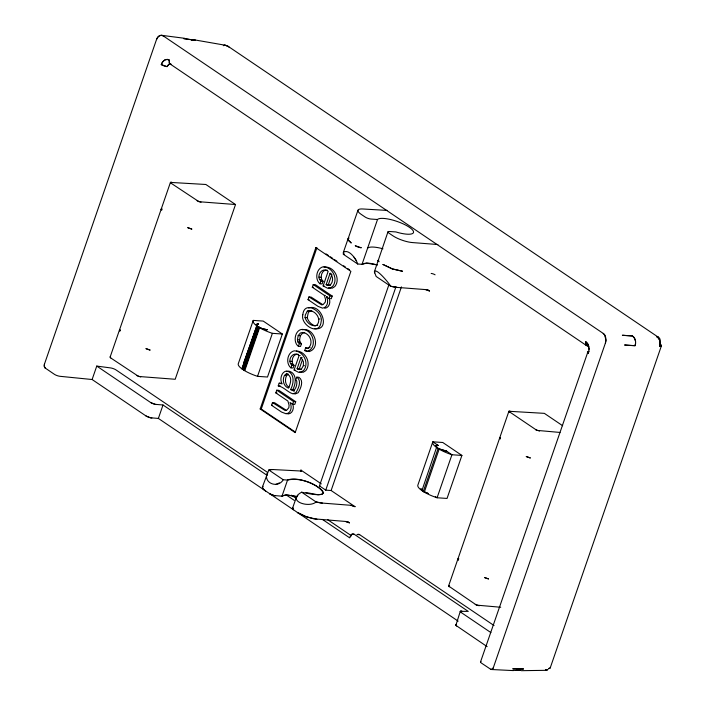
<?xml version="1.0" encoding="UTF-8"?>
<svg xmlns="http://www.w3.org/2000/svg" width="706" height="706" viewBox="0 0 706 706"><rect width="100%" height="100%" fill="white"/><g stroke="black" fill="none" stroke-linecap="round" stroke-linejoin="round"><path stroke-width="1.06" d="M305.071 317.576L305.283 315.07L307.304 311.108C314.726 308.725 322.668 319.43 316.623 325.395C311.443 327.125 306.404 322.315 305.071 317.576L307.225 317.726C308.328 321.645 311.487 324.822 315.405 325.925M307.225 317.726L308.187 313.058L309.457 311.258L311.849 310.887M303.377 365.646L303.439 361.684L301.03 357.404L297.12 368.726L298.188 369.45L300.129 369.432L301.736 368.523L303.377 365.646L304.454 365.717M262.42 486.972L262.941 486.293C261.246 488.102 264.335 490.035 265.624 491.014L263.1 488.852L262.42 486.972L268.81 469.993L272.798 469.534L301.471 471.043L300.933 470.099L301.568 470.911L300.606 471.176M275.525 495.736A4.43 1.191 19 0 1 269.595 493.697L274.149 495.533L281.985 496.177L287.554 480.045C304.71 473.302 349.417 503.193 301.647 492.197C285.824 500.792 308.796 508.47 316.085 501.966L319.421 502.716M589.025 349.399L588.91 347.811M299.123 355.453L294.093 370.006L298.488 372.309L301.144 372.115L303.651 370.482C309.51 363.034 303.474 351.191 294.243 350.82C287.183 352.347 285.506 363.616 290.943 367.87L293.096 368.02L294.031 365.329L291.878 365.178L290.484 363.572C287.863 358.11 293.917 350.979 299.123 355.453L300.2 355.524M294.031 365.329L292.637 363.722C291.172 359.822 293.369 353.168 298.47 354.359M301.471 343.76L299.318 343.619L297.932 342.013L297.438 339.683L298.214 335.553L300.385 333.029L302.512 332.482C309.404 332.914 313.791 342.136 308.99 347.493L307.384 348.402L305.619 347.881L304.692 350.573L306.978 351.456C317.4 348.429 314.029 331.52 304.154 329.596C295.487 327.416 292.134 341.828 298.391 346.311L300.544 346.461L301.471 343.76L300.085 342.154L299.591 339.833L300.368 335.703L302.539 333.179L304.665 332.623M323.066 281.226L320.912 281.085L319.518 279.479C316.897 274.016 322.951 266.886 328.158 271.36L323.127 285.912L327.522 288.207L330.179 288.013L332.685 286.389C338.545 278.941 332.508 267.089 323.277 266.727C316.244 268.298 314.532 279.488 319.977 283.777L322.13 283.927L323.066 281.226L321.671 279.62C320.206 275.719 322.404 269.074 327.505 270.266M480.98 661.575A4.43 1.191 19 0 0 481.501 663.119L490.952 669.447L492.47 669.067L493.3 667.788L605.377 343.151A7.201 4.916 -86.1 0 0 605.916 340.318L604.76 335.112L603.215 333.409L163.289 35.935A7.201 4.916 -86.1 0 0 161.374 35.3L159.441 35.785L157.738 37.268L156.485 39.615L44.407 364.252L44.196 365.955L44.937 367.852L54.353 374.286A4.43 1.191 19 0 0 60.16 376.324L92.115 379.519L145.983 415.949L150.528 417.784L158.373 418.429L458.168 621.148M605.377 343.151L605.916 340.318A7.537 5.145 -86.1 0 0 604.76 335.112A7.201 4.916 -86.1 0 0 603.215 333.4M587.736 351.932A4.43 1.191 19 0 0 588.195 353.256C589.695 350.238 589.378 344.184 585.821 341.713L585.759 344.581L587.798 346.152M357.951 210.282L343.372 252.369L343.292 254.248L357.73 264.009L362.046 264.3C366.749 261.732 372.521 263.965 377.41 264.935L366.679 263.161L362.046 264.3L377.516 219.495A19.194 5.18 19 0 1 397.707 221.658A19.194 5.18 19 0 1 413.531 232.353A19.194 5.18 19 0 1 395.916 231.939L389.456 231.497A4.43 1.191 19 0 0 388.918 233.104L392.889 235.786A14.764 3.98 19 0 0 412.445 242.573L437.896 244.532M387.956 231.877L374.365 271.792L376.139 276.452L390.577 286.221L393.904 286.971M44.407 364.252L44.284 366.502L45.272 368.153M267.097 473.285C263.303 483.389 278.102 488.746 283.247 479.753L287.554 480.045C299.185 477.327 316.87 482.895 323.569 492.903L322.095 494.332L318.15 494.8L305.963 492.497M296.017 498.374L297.826 495.409M279.17 383.19L282.179 383.896C279.391 379.907 281.262 371.691 286.645 370.95C295.055 372.962 293.908 383.702 290.581 389.571L293.396 390.815C296.229 388.591 297.191 384.567 296.749 381.099L295.876 379.846L296.802 377.154C302 380.772 298.532 388.282 296.017 392.58L292.99 393.86C287.598 392.245 283.936 386.959 278.243 385.882L279.17 383.19L281.323 383.332M92.115 379.519L96.757 366.079L110.524 367.914A4.43 1.191 19 0 1 115.969 369.9L267.283 472.217M110.101 357.148L170.437 182.404L205.887 184.487L235.513 204.528L175.185 379.272L138.676 376.474L110.745 357.96L110.215 357.015L110.745 357.96M158.373 418.429L163.007 404.988L267.08 475.359M253.251 320.4L238.399 363.413A21.154 5.701 19 0 0 241.205 368.329L244.788 370.756A21.154 5.701 19 0 0 257.531 376.351L267.495 377.022L282.338 334.009L263.206 321.071L253.251 320.4A21.154 5.701 19 0 0 256.057 325.316L257.222 326.163L247.603 354.606L257.699 326.516L256.278 324.407L258.546 323.983L256.181 324.584L257.699 326.516L262.217 328.661L267.08 329.746L262.217 328.661L257.699 326.516L242.158 369.009L257.01 325.995L243.517 363.316M241.876 368.753L256.728 325.74M244.223 370.341L259.12 327.337M244.779 370.615L259.631 327.602L243.711 370.059L258.564 327.046L253.189 341.563M257.531 376.351L272.384 333.338L282.338 334.009M260.17 408.968L315.856 247.656L316.932 247.735L261.246 409.039L260.17 408.968L295.179 432.637L350.873 271.333L315.856 247.656M272.472 402.596L285.268 410.583L286.689 410.221L288.86 407.689L289.081 405.182L287.907 401.061L275.825 392.889L276.761 390.197L278.914 390.347L295.717 401.714L294.79 404.406L292.637 404.256L290.007 402.482C292.169 406.409 291.419 413.178 286.098 413.804L281.526 412.039L271.545 405.288L272.472 402.596L274.625 402.747L286.018 410.107M327.566 296.899L326.49 296.82C328.652 300.747 327.902 307.525 322.58 308.143L318.009 306.378L308.028 299.635L308.954 296.935L311.108 297.085L322.492 304.454M325.466 295.479L324.389 295.399L312.308 287.236L313.235 284.536L315.388 284.686L332.199 296.052L331.264 298.744L329.111 298.603L326.49 296.82M286.23 373.995L287.474 374.171C292.699 377.066 290.431 383.94 288.48 388.15C283.38 386.226 282.171 379.916 284.439 375.442L286.23 373.995L288.383 374.145L286.592 375.592C284.686 379.307 285.039 385.07 289.063 387.232M290.943 367.87L291.878 365.178M298.391 346.311L299.318 343.619M319.977 283.777L320.912 281.085M330.064 273.31C333.17 275.993 333.47 281.315 330.77 284.421L329.164 285.33L327.222 285.348L326.154 284.633L330.064 273.31L331.14 273.381M297.12 368.726L299.273 368.876L302.53 359.442M326.154 284.633L328.308 284.774L331.891 274.396M290.581 389.571L292.734 389.721C296.061 383.852 297.208 373.103 288.798 371.1L286.671 371.638M292.637 404.256L293.564 401.564L295.717 401.714M329.111 298.603L330.046 295.902L332.199 296.052M321.265 502.999L351.12 505.328L355.03 506.679L331.123 490.52L325.74 490.149L319.456 485.904L388.927 284.677M325.74 490.149L395.925 286.857M331.123 490.52L401.432 286.874M487.149 646.643L455.855 625.339L460.303 611.334L468.263 611.396L354.244 534.292L351.932 534.186L349.691 537.848L322.386 519.387M421.923 490.591L436.573 447.41L435.743 445.998L438.108 445.398L432.804 441.815L417.961 484.828A21.154 5.701 19 0 0 420.767 489.743L423.776 491.755L428.295 493.52L422.409 490.944L420.988 488.834M423.273 491.473L438.117 448.46L435.743 445.998L438.108 445.398L436.237 445.557M424.341 492.029L439.185 449.016L436.573 447.41M436.776 447.578L435.62 446.73A21.154 5.701 19 0 1 432.804 441.815L442.768 442.485L461.9 455.423L447.048 498.436L437.093 497.765A21.154 5.701 19 0 1 424.35 492.17L422.973 491.305M500.73 607.257L476.576 605.121L448.575 586.015L508.902 411.271L544.352 413.354L562.656 425.736M480.53 661.919L587.904 351.87M661.01 344.872L661.434 345.763L550.256 667.797L548.447 668.591A7.387 1.994 19 0 0 550.23 667.602M293.387 508.179A4.43 1.191 19 0 0 293.387 509.785L292.434 508.558L296.132 497.977M427.907 289.848L429.513 290.934L426.027 289.628L396.975 287.386L390.577 286.221C390.012 284.139 373.942 264.971 374.639 272.931M343.372 252.369C348.799 248.441 356.203 259.049 357.73 264.009M251.062 347.758L243.42 369.891L258.272 326.878L259.64 327.743A21.154 5.701 19 0 0 272.384 333.338M248.221 355.012L249.553 352.135M588.857 351.2L588.751 351.738M493.3 667.788L492.117 669.314L490.573 669.262M588.689 352.056L588.195 353.256M348.57 238.293L348.049 238.963L348.349 240.322L351.253 243.005L348.102 239.837L348.049 238.963L349.029 238.037M421.041 488.826L421.72 490.432M449.21 586.827L448.575 586.015L449.21 585.759M661.434 345.763L659.633 346.549A7.387 5.763 -88.1 0 0 659.863 340.91L659.766 340.574A7.387 5.763 -88.1 0 0 656.933 336.797L658.68 337.459L228.338 46.472L225.064 45.202L193.682 39.73L191.882 40.233L193.682 39.73L195.218 40.339A140.494 34.497 20.5 0 0 183.648 38.583L195.218 40.339L193.682 39.73M546.523 669.579L545.438 670.056A4.43 1.191 19 0 0 546.497 669.694M235.513 204.528L199.013 201.722L171.073 183.216L170.437 182.404L171.434 182.148M378.548 260.223L378.054 260.558L379.016 261.776A4.43 1.191 19 0 1 378.769 260.187M292.434 508.558L292.928 508.232M559.982 432.443L536.913 430.378L508.911 411.439L509.9 411.016M499.954 437.932L500.263 438.964L499.619 438.152L500.254 437.896M448.575 586.015L449.572 585.759M455.661 624.775L456.155 624.439M279.347 482.913L275.578 484.554M223.325 45.669L225.064 45.202M324.001 267.239C333.709 265.465 341.148 278.896 334.838 286.53L332.332 288.163L328.528 287.916M324.734 308.293C329.234 307.851 330.664 302.459 329.323 298.762M302.415 329.773C314.302 327.037 321.354 348.014 309.131 351.597L307.993 351.164M308.628 308.028C321.839 303.05 331.026 331.308 314.479 328.617M357.315 534.557L359.628 534.663L494.032 625.542M270.416 469.578L268.81 469.993L283.247 479.753M458.485 558.87L457.85 559.134L458.494 559.946L457.85 559.134L458.847 558.878M270.689 469.552L271.422 469.508M546.276 670.321L547.962 669.5L546.497 670.321L521.257 670.682M256.966 324.054L258.546 323.983L257.461 323.992M436.529 445.468L438.108 445.398L437.014 445.407M271.722 469.508L272.798 469.534M330.346 285.489L328.308 284.774M301.312 369.582L299.273 368.876M516.245 670.347L520.428 670.426A144.73 39.024 19 0 1 512.688 670.338M513.465 670.594L491.341 669.509M387.356 210.432L362.752 208.976A14.764 3.98 19 0 0 361.154 214.333L365.126 217.016A4.43 1.191 19 0 0 371.047 219.054L377.516 219.495M319.024 277.149L321.177 277.299M319.518 279.479L321.671 279.62M323.127 285.912L324.204 285.983M312.308 287.236L313.385 287.307M308.028 299.635L309.104 299.706M307.304 311.108L309.457 311.258M632.347 335.924C635.497 337.945 636.265 342.322 635.047 345.684L624.545 344.996A147.872 36.5 20.4 0 0 635.056 345.684C636.282 342.331 635.515 337.927 632.347 335.924L622.374 335.244A140.494 34.515 20.5 0 0 632.373 335.932M318.856 318.927L319.933 318.997M316.623 325.395L317.7 325.466M298.214 335.553L300.368 335.703M297.438 339.683L299.591 339.833M297.932 342.013L300.085 342.154M308.99 347.493L310.066 347.573M305.619 347.881L308.654 348.287M304.692 350.573L306.845 350.723M301.03 357.404L302.106 357.483M289.99 361.243L292.143 361.393M290.484 363.572L292.637 363.722M294.093 370.006L295.17 370.076M284.439 375.442L286.592 375.592M296.802 377.154L298.956 377.304C304.154 380.922 300.685 388.424 298.17 392.73L295.143 394.001L293.378 393.48M278.243 385.882L280.397 386.032M293.396 390.815L294.473 390.886M275.825 392.889L276.902 392.968M271.545 405.288L272.622 405.368M96.757 366.079L150.625 402.508L155.17 404.335L163.007 404.988M461.9 455.423L451.937 454.752A21.154 5.701 19 0 1 439.203 449.157L437.826 448.292M319.456 485.904L320.136 485.949M316.915 519.263L306.739 516.933L297.358 512.468L305.327 516.421L313.605 518.804L345.552 521.452L349.461 522.811L347.687 521.619M396.975 287.386L395.748 287.254M322.483 503.131L316.085 501.966L301.647 492.197M161.859 35.353L184.734 38.318M265.694 329.57L267.08 329.746L264.9 329.42M445.257 450.984L446.642 451.16L451.937 454.752L437.093 497.765L435.32 496.565M395.36 287.201L394.336 287.042M320.868 502.946L319.844 502.787M296.396 350.97C305.627 351.332 311.664 363.184 305.804 370.624L303.298 372.256L299.494 372.009M201.06 202.181L197.106 200.822M539.525 431.048L535.58 429.689M140.732 376.933L136.779 375.566M439.185 449.016L446.642 451.16L438.117 448.46M479.197 605.792L475.244 604.433M425.603 289.584L429.513 290.934M351.12 505.328L355.03 506.679M345.552 521.452L349.461 522.811M443.809 450.684L446.642 451.16L444.453 450.834M286.495 413.425L288.251 413.954C292.761 413.513 294.181 408.121 292.84 404.414M163.289 35.935L161.374 35.3A7.537 5.145 -86.1 0 0 157.738 37.268A7.201 4.916 -86.1 0 0 156.485 39.615M170.12 64.008L171.17 64.405A4.43 3.009 -55.9 0 1 169.44 60.16C166.06 57.821 162.133 61.237 161.277 64.581L167.084 66.611L168.805 64.29L171.17 64.405L168.805 64.29L167.084 66.611A4.43 1.191 19 0 1 161.277 64.581L162.751 61.775L164.816 59.939L167.172 59.392L169.44 60.16L169.378 63.028L170.12 64.008L586.501 345.552M326.101 253.931L328.608 255.625M330.276 256.755L332.773 258.44M334.441 259.57L336.938 261.264M343.61 265.774L345.278 266.894M347.776 268.589L349.444 269.718M313.235 284.536L330.046 295.902M308.954 296.935L321.751 304.921L323.163 304.56L325.342 302.027L325.554 299.52L324.389 295.399M276.761 390.197L293.564 401.564M261.246 409.039L295.426 432.151M300.933 470.099L321.318 483.884M291.446 495.188L295.99 498.268M327.769 519.748L351.429 535.757M460.303 611.334L461.265 612.552L490.891 632.594M286.062 494.827L294.252 500.36M292.734 389.721L294.305 390.78M588.425 353.415L587.463 352.215M509.538 412.083L508.902 411.271M171.073 183.216L170.437 182.404M354.068 257.205L356.159 260.435M588.822 346.646L587.666 343.725L585.821 341.713A4.43 3.009 -55.9 0 0 587.551 345.958M659.845 340.83L658.663 338.395L656.933 336.788A7.387 5.013 -55.9 0 1 659.678 338.598M659.872 340.927L659.633 346.549A7.387 1.994 19 0 0 661.204 345.11M461.265 612.552A4.43 1.191 19 0 1 461.803 610.955M456.623 625.993A4.43 1.191 19 0 1 456.376 624.404M357.015 534.733A4.43 3.027 -86.1 0 1 359.628 534.663M229.335 47.611A7.387 5.013 -55.9 0 0 226.591 45.802A7.387 4.342 -80 0 0 223.484 45.572M151.905 417.987A4.43 1.191 19 0 1 145.983 415.949M659.801 338.836A7.387 5.013 -55.9 0 1 660.163 339.904M156.547 404.547A4.43 1.191 19 0 1 150.625 402.508M350.15 536.507A4.43 3.027 -86.1 0 1 354.244 534.292M431.172 273.451A2.956 0.794 19 0 1 435.081 274.81M367.614 248.177A19.194 5.18 19 0 1 382.961 248.794M302.812 314.726C300.112 324.628 319.527 337.018 321.115 321.777C323.833 311.911 304.286 299.494 302.812 314.726M161.268 209.152L161.789 210.097L161.153 209.285L162.151 209.038L161.268 209.152M119.499 330.126L120.029 331.079L119.385 330.267L120.382 330.011L119.499 330.126M282.382 495.85L281.985 496.177L284.474 495.171L287.916 495.082L295.69 496.371L286.627 495.038L282.382 495.85M343.46 254.169L344.043 253.983L343.46 254.169M523.437 668.961L512.768 668.75A147.669 39.81 19 0 0 523.437 668.961M402.544 271.254L392.368 268.933L382.987 264.468L392.368 268.933L402.544 271.254M191.776 229.071L187.831 227.703L191.776 229.071M150.007 350.044L146.063 348.685L150.007 350.044M530.241 457.938L526.297 456.57L530.241 457.938M488.481 578.911L484.528 577.552L488.481 578.911M361.145 247.735L355.224 245.697A4.43 1.191 19 0 0 361.145 247.735"/></g></svg>
